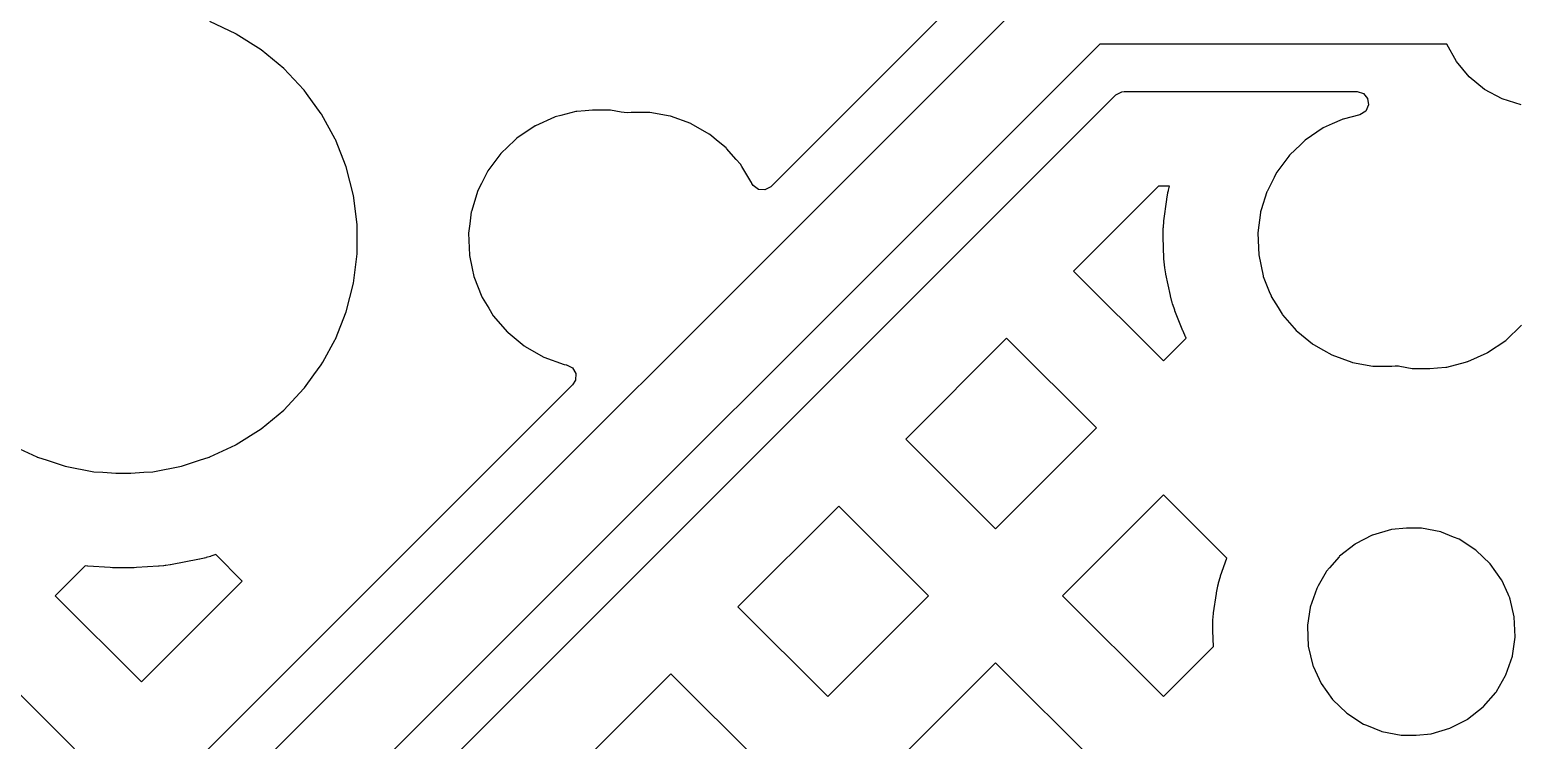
# Model space of a CAD drawing. Extents: x 124.5 to 210, y -114.5 to -26.5.
# Drawn here: x 177.5 to 193.42, y -64.86 to -57.26 of the extents above; entities that cross this region are included whole.
import ezdxf

# ---------------------------------------------------------------- set-up
doc = ezdxf.new("R2010")
doc.units = 0
doc.layers.add('BLACK', color=7, linetype='CONTINUOUS')

msp = doc.modelspace()

# ---------------------------------------------------------------- linework, layer by layer
at = {"layer": 'BLACK', "linetype": 'CONTINUOUS'}
for p, q in [((188.034, -56.3305), (185.428, -58.9369)), ((157.984, -87.1), (188.442, -56.6418)), ((179.704, -57.3011), (179.427, -57.1704)), ((179.708, -57.3028), (179.704, -57.3011)), ((179.704, -57.3011), (179.704, -57.3011)), ((179.974, -57.4715), (179.708, -57.3028)), ((188.946, -57.41), (158.488, -87.8682)), ((180.216, -57.6722), (179.974, -57.4715)), ((192.659, -57.41), (188.946, -57.41)), ((192.762, -57.5956), (192.659, -57.41)), ((192.899, -57.7597), (192.762, -57.5956)), ((180.432, -57.9018), (180.216, -57.6722)), ((193.064, -57.8949), (192.899, -57.7597)), ((180.434, -57.905), (180.432, -57.9018)), ((180.459, -57.939), (180.434, -57.905)), ((180.434, -57.905), (180.434, -57.905)), ((180.617, -58.1565), (180.459, -57.939)), ((187.233, -59.8422), (189.12, -57.9554)), ((189.12, -57.9554), (189.182, -57.9214)), ((189.182, -57.9214), (189.209, -57.9185)), ((189.209, -57.9185), (191.699, -57.9185)), ((191.699, -57.9185), (191.767, -57.9385)), ((191.767, -57.9385), (191.813, -57.9922)), ((193.252, -57.9963), (193.064, -57.8949)), ((183.44, -58.1234), (183.351, -58.1309)), ((183.521, -58.1165), (183.44, -58.1234)), ((183.686, -58.1165), (183.521, -58.1165)), ((183.688, -58.1166), (183.686, -58.1165)), ((183.707, -58.1175), (183.688, -58.1166)), ((183.688, -58.1166), (183.688, -58.1166)), ((183.711, -58.1177), (183.707, -58.1175)), ((183.707, -58.1175), (183.707, -58.1175)), ((183.825, -58.1384), (183.711, -58.1177)), ((191.823, -58.0624), (191.794, -58.127)), ((191.813, -57.9922), (191.823, -58.0624)), ((193.456, -58.0604), (193.252, -57.9963)), ((180.619, -58.16), (180.617, -58.1565)), ((180.767, -58.429), (180.619, -58.16)), ((180.619, -58.16), (180.619, -58.16)), ((182.91, -58.2846), (182.905, -58.2868)), ((183.114, -58.1925), (182.91, -58.2846)), ((182.91, -58.2846), (182.91, -58.2846)), ((183.119, -58.1903), (183.114, -58.1925)), ((183.114, -58.1925), (183.114, -58.1925)), ((183.18, -58.1745), (183.119, -58.1903)), ((183.341, -58.1327), (183.18, -58.1745)), ((183.346, -58.1313), (183.341, -58.1327)), ((183.341, -58.1327), (183.341, -58.1327)), ((183.351, -58.1309), (183.346, -58.1313)), ((183.351, -58.1309), (183.351, -58.1309)), ((183.858, -58.1443), (183.825, -58.1384)), ((183.891, -58.1458), (183.858, -58.1443)), ((183.933, -58.1423), (183.891, -58.1458)), ((183.942, -58.1415), (183.933, -58.1423)), ((184.104, -58.1415), (183.942, -58.1415)), ((184.106, -58.1416), (184.104, -58.1415)), ((184.111, -58.1418), (184.106, -58.1416)), ((184.106, -58.1416), (184.106, -58.1416)), ((184.128, -58.1426), (184.111, -58.1418)), ((184.132, -58.1434), (184.128, -58.1426)), ((184.35, -58.1827), (184.132, -58.1434)), ((184.132, -58.1434), (184.132, -58.1434)), ((184.355, -58.1837), (184.35, -58.1827)), ((184.35, -58.1827), (184.35, -58.1827)), ((184.572, -58.2623), (184.355, -58.1837)), ((184.577, -58.265), (184.572, -58.2623)), ((184.768, -58.3737), (184.577, -58.265)), ((191.434, -58.265), (191.337, -58.3087)), ((191.542, -58.2162), (191.434, -58.265)), ((191.547, -58.214), (191.542, -58.2162)), ((191.542, -58.2162), (191.542, -58.2162)), ((191.552, -58.2127), (191.547, -58.214)), ((191.73, -58.1665), (191.552, -58.2127)), ((191.552, -58.2127), (191.552, -58.2127)), ((191.794, -58.127), (191.73, -58.1665)), ((180.769, -58.4324), (180.767, -58.429)), ((180.885, -58.7252), (180.769, -58.4324)), ((182.69, -58.4374), (182.54, -58.58)), ((182.706, -58.4216), (182.69, -58.4374)), ((182.71, -58.4179), (182.706, -58.4216)), ((182.706, -58.4216), (182.706, -58.4216)), ((182.905, -58.2868), (182.71, -58.4179)), ((184.772, -58.3764), (184.768, -58.3737)), ((184.768, -58.3737), (184.768, -58.3737)), ((184.776, -58.3798), (184.772, -58.3764)), ((184.864, -58.4518), (184.776, -58.3798)), ((184.776, -58.3798), (184.776, -58.3798)), ((191.142, -58.4411), (191.093, -58.4876)), ((191.146, -58.4374), (191.142, -58.4411)), ((191.142, -58.4411), (191.142, -58.4411)), ((191.337, -58.3087), (191.146, -58.4374)), ((182.54, -58.58), (182.4, -58.7683)), ((184.951, -58.5226), (184.864, -58.4518)), ((184.954, -58.5266), (184.951, -58.5226)), ((185.056, -58.6446), (184.954, -58.5266)), ((184.954, -58.5266), (184.954, -58.5266)), ((190.976, -58.6009), (190.968, -58.6113)), ((190.979, -58.5966), (190.976, -58.6009)), ((191.093, -58.4876), (190.979, -58.5966)), ((180.963, -59.0302), (180.885, -58.7252)), ((185.102, -58.6967), (185.056, -58.6446)), ((185.117, -58.7215), (185.102, -58.6967)), ((185.214, -58.8826), (185.117, -58.7215)), ((190.968, -58.6113), (190.841, -58.7815)), ((182.331, -58.9031), (182.294, -58.9776)), ((182.398, -58.7731), (182.331, -58.9031)), ((182.4, -58.7683), (182.398, -58.7731)), ((182.398, -58.7731), (182.398, -58.7731)), ((185.221, -58.8938), (185.214, -58.8826)), ((185.223, -58.8987), (185.221, -58.8938)), ((185.226, -58.9035), (185.223, -58.8987)), ((185.238, -58.9233), (185.226, -58.9031)), ((185.226, -58.9031), (185.226, -58.9035)), ((190.812, -58.8389), (190.737, -58.9871)), ((190.839, -58.7863), (190.812, -58.8389)), ((190.841, -58.7815), (190.839, -58.7863)), ((190.839, -58.7863), (190.839, -58.7863)), ((181.002, -59.3426), (180.963, -59.0302)), ((182.294, -58.9776), (182.224, -59.2018)), ((185.294, -58.9658), (185.238, -58.9233)), ((185.365, -58.9709), (185.294, -58.9658)), ((185.428, -58.9369), (185.365, -58.9709)), ((189.577, -58.9325), (188.667, -59.8422)), ((189.693, -58.9325), (189.577, -58.9325)), ((189.633, -59.3025), (189.663, -59.074)), ((189.663, -59.074), (189.664, -59.0687)), ((189.664, -59.0687), (189.675, -59.0052)), ((189.675, -59.0052), (189.676, -59)), ((189.676, -59), (189.681, -58.9792)), ((189.681, -58.9792), (189.682, -58.974)), ((189.682, -58.974), (189.693, -58.9325)), ((190.735, -58.9921), (190.675, -59.1854)), ((190.737, -58.9871), (190.735, -58.9921)), ((190.735, -58.9921), (190.735, -58.9921)), ((182.223, -59.2071), (182.206, -59.3361)), ((182.224, -59.2018), (182.223, -59.2071)), ((190.668, -59.2125), (190.639, -59.4293)), ((190.675, -59.1854), (190.668, -59.2072)), ((190.668, -59.2072), (190.668, -59.2125)), ((181.002, -59.6574), (181.002, -59.3426)), ((182.206, -59.3361), (182.193, -59.4346)), ((189.625, -59.3987), (189.626, -59.3774)), ((189.625, -59.404), (189.625, -59.3987)), ((189.626, -59.3774), (189.627, -59.3721)), ((189.627, -59.3721), (189.632, -59.3078)), ((189.632, -59.3078), (189.633, -59.3025)), ((182.193, -59.4346), (182.202, -59.6692)), ((189.625, -59.4685), (189.625, -59.404)), ((189.625, -59.4738), (189.625, -59.4685)), ((189.633, -59.7042), (189.625, -59.4738)), ((190.639, -59.4293), (190.638, -59.4358)), ((190.638, -59.4358), (190.647, -59.6662)), ((180.963, -59.9698), (181.002, -59.6574)), ((182.202, -59.6692), (182.203, -59.6744)), ((182.203, -59.6744), (182.232, -59.8127)), ((189.634, -59.7095), (189.633, -59.7042)), ((189.639, -59.7738), (189.634, -59.7095)), ((190.647, -59.6662), (190.694, -59.8918)), ((171.274, -75.8014), (187.233, -59.8422)), ((182.232, -59.8127), (182.25, -59.899)), ((188.667, -59.8422), (189.628, -60.8027)), ((189.639, -59.7791), (189.639, -59.7738)), ((189.642, -59.8002), (189.639, -59.7791)), ((189.643, -59.8055), (189.642, -59.8002)), ((189.653, -59.8691), (189.643, -59.8055)), ((189.654, -59.8744), (189.653, -59.8691)), ((189.702, -60.1), (189.654, -59.8744)), ((180.885, -60.2748), (180.963, -59.9698)), ((182.25, -59.899), (182.336, -60.1174)), ((190.694, -59.8918), (190.696, -59.8967)), ((190.696, -59.8967), (190.696, -59.8968)), ((190.696, -59.8968), (190.76, -60.0585)), ((182.336, -60.1174), (182.339, -60.1219)), ((182.339, -60.1219), (182.41, -60.2384)), ((189.703, -60.1052), (189.702, -60.1)), ((189.719, -60.1677), (189.703, -60.1052)), ((189.72, -60.1729), (189.719, -60.1677)), ((189.726, -60.1933), (189.72, -60.1729)), ((189.728, -60.1983), (189.726, -60.1933)), ((190.76, -60.0585), (190.779, -60.1062)), ((190.779, -60.1062), (190.782, -60.1108)), ((190.782, -60.1108), (190.782, -60.1108)), ((190.782, -60.1108), (190.855, -60.2317)), ((180.769, -60.5676), (180.885, -60.2748)), ((182.41, -60.2384), (182.458, -60.3181)), ((182.458, -60.3181), (182.612, -60.4954)), ((189.749, -60.2592), (189.728, -60.1983)), ((189.751, -60.2642), (189.749, -60.2592)), ((189.836, -60.4787), (189.751, -60.2642)), ((190.855, -60.2317), (190.898, -60.3033)), ((190.898, -60.3033), (190.902, -60.3073)), ((190.902, -60.3073), (191.026, -60.4502)), ((182.612, -60.4954), (182.616, -60.4988)), ((182.616, -60.4988), (182.789, -60.6409)), ((189.838, -60.4836), (189.836, -60.4787)), ((189.864, -60.5425), (189.838, -60.4836)), ((191.026, -60.4502), (191.049, -60.4774)), ((191.049, -60.4774), (191.066, -60.4914)), ((191.066, -60.4914), (191.224, -60.6202)), ((193.29, -60.5821), (193.46, -60.42)), ((180.633, -60.8147), (180.767, -60.571)), ((180.767, -60.571), (180.769, -60.5676)), ((180.767, -60.571), (180.767, -60.571)), ((182.789, -60.6409), (182.789, -60.6409)), ((182.789, -60.6409), (182.794, -60.6443)), ((182.794, -60.6443), (182.798, -60.6469)), ((182.798, -60.6469), (182.798, -60.6469)), ((182.798, -60.6469), (182.918, -60.7154)), ((187.95, -60.5592), (186.871, -61.6383)), ((188.911, -61.5197), (187.95, -60.5592)), ((189.628, -60.8027), (189.872, -60.5587)), ((189.866, -60.5473), (189.864, -60.5425)), ((189.872, -60.5587), (189.866, -60.5473)), ((191.224, -60.6202), (191.224, -60.6202)), ((191.224, -60.6202), (191.228, -60.6236)), ((191.228, -60.6236), (191.232, -60.6263)), ((191.232, -60.6263), (191.232, -60.6263)), ((191.232, -60.6263), (191.341, -60.6883)), ((193.095, -60.7132), (193.29, -60.5821)), ((180.617, -60.8435), (180.633, -60.8147)), ((182.918, -60.7154), (182.998, -60.7605)), ((182.998, -60.7605), (183.218, -60.8406)), ((191.341, -60.6883), (191.428, -60.7377)), ((191.428, -60.7377), (191.645, -60.8163)), ((191.645, -60.8163), (191.65, -60.8173)), ((191.65, -60.8173), (191.65, -60.8173)), ((191.65, -60.8173), (191.868, -60.8566)), ((192.659, -60.8673), (192.861, -60.8149)), ((192.861, -60.8149), (192.881, -60.8097)), ((192.881, -60.8097), (192.886, -60.8075)), ((192.886, -60.8075), (193.09, -60.7154)), ((192.886, -60.8075), (192.886, -60.8075)), ((193.09, -60.7154), (193.095, -60.7132)), ((193.09, -60.7154), (193.09, -60.7154)), ((180.437, -61.091), (180.538, -60.952)), ((180.538, -60.952), (180.617, -60.8435)), ((183.218, -60.8406), (183.237, -60.8439)), ((183.237, -60.8439), (183.24, -60.8445)), ((183.24, -60.8445), (183.304, -60.8763)), ((183.304, -60.8763), (183.34, -60.9374)), ((183.34, -60.9374), (183.337, -61.0084)), ((191.868, -60.8566), (191.868, -60.8566)), ((191.868, -60.8566), (191.872, -60.8574)), ((191.872, -60.8574), (191.889, -60.8582)), ((191.889, -60.8582), (191.894, -60.8584)), ((191.894, -60.8584), (191.894, -60.8584)), ((191.894, -60.8584), (191.896, -60.8585)), ((191.896, -60.8585), (192.058, -60.8585)), ((192.058, -60.8585), (192.071, -60.8574)), ((192.071, -60.8574), (192.109, -60.8542)), ((192.109, -60.8542), (192.142, -60.8557)), ((192.142, -60.8557), (192.156, -60.8583)), ((192.156, -60.8583), (192.289, -60.8823)), ((192.289, -60.8823), (192.293, -60.8825)), ((192.293, -60.8825), (192.293, -60.8825)), ((192.293, -60.8825), (192.312, -60.8834)), ((192.312, -60.8834), (192.312, -60.8834)), ((192.312, -60.8834), (192.314, -60.8835)), ((192.314, -60.8835), (192.479, -60.8835)), ((192.479, -60.8835), (192.56, -60.8766)), ((192.56, -60.8766), (192.649, -60.8691)), ((192.649, -60.8691), (192.654, -60.8687)), ((192.649, -60.8691), (192.649, -60.8691)), ((192.654, -60.8687), (192.659, -60.8673)), ((192.659, -60.8673), (192.659, -60.8673)), ((183.307, -61.0576), (166.428, -77.9369)), ((180.216, -61.3278), (180.432, -61.0982)), ((180.432, -61.0982), (180.437, -61.091)), ((183.337, -61.0084), (183.307, -61.0576)), ((179.974, -61.5285), (180.216, -61.3278)), ((179.708, -61.6972), (179.974, -61.5285)), ((187.832, -62.5988), (188.911, -61.5197)), ((177.296, -61.6989), (177.573, -61.8296)), ((179.427, -61.8296), (179.704, -61.6989)), ((179.704, -61.6989), (179.708, -61.6972)), ((179.704, -61.6989), (179.704, -61.6989)), ((186.871, -61.6383), (187.832, -62.5988)), ((177.573, -61.8296), (177.573, -61.8296)), ((177.573, -61.8296), (177.577, -61.8313)), ((177.577, -61.8313), (177.581, -61.8325)), ((177.581, -61.8325), (177.581, -61.8325)), ((177.581, -61.8325), (177.684, -61.866)), ((177.684, -61.866), (177.876, -61.9286)), ((177.876, -61.9286), (178.186, -61.9876)), ((178.814, -61.9876), (179.124, -61.9286)), ((179.124, -61.9286), (179.316, -61.866)), ((179.316, -61.866), (179.419, -61.8325)), ((179.419, -61.8325), (179.423, -61.8313)), ((179.419, -61.8325), (179.419, -61.8325)), ((179.423, -61.8313), (179.427, -61.8296)), ((179.427, -61.8296), (179.427, -61.8296)), ((178.186, -61.9876), (178.279, -61.9935)), ((178.279, -61.9935), (178.419, -62.0023)), ((178.419, -62.0023), (178.419, -62.0023)), ((178.419, -62.0023), (178.421, -62.0024)), ((178.421, -62.0024), (178.579, -62.0024)), ((178.579, -62.0024), (178.581, -62.0023)), ((178.581, -62.0023), (178.721, -61.9935)), ((178.581, -62.0023), (178.581, -62.0023)), ((178.721, -61.9935), (178.814, -61.9876)), ((189.628, -62.2367), (188.549, -63.3158)), ((190.306, -62.9148), (189.628, -62.2367)), ((186.154, -62.3553), (185.075, -63.4343)), ((187.115, -63.3158), (186.154, -62.3553)), ((191.861, -62.6688), (191.684, -62.7602)), ((191.866, -62.6661), (191.861, -62.6688)), ((191.861, -62.6688), (191.861, -62.6688)), ((192.069, -62.6065), (191.866, -62.6661)), ((192.227, -62.5915), (192.069, -62.6065)), ((192.383, -62.5915), (192.227, -62.5915)), ((192.389, -62.5918), (192.383, -62.5915)), ((192.596, -62.6323), (192.389, -62.5918)), ((192.602, -62.6346), (192.596, -62.6323)), ((192.732, -62.6872), (192.602, -62.6346)), ((192.602, -62.6346), (192.602, -62.6346)), ((192.792, -62.7114), (192.732, -62.6872)), ((192.97, -62.8261), (192.792, -62.7114)), ((179.433, -62.8941), (179.387, -62.9075)), ((179.437, -62.8929), (179.433, -62.8941)), ((179.49, -62.8756), (179.437, -62.8929)), ((179.773, -63.1579), (179.49, -62.8756)), ((191.508, -62.8981), (191.406, -63.0156)), ((191.512, -62.8936), (191.508, -62.8981)), ((191.508, -62.8981), (191.508, -62.8981)), ((191.678, -62.7629), (191.512, -62.8936)), ((191.684, -62.7602), (191.678, -62.7629)), ((191.684, -62.7602), (191.684, -62.7602)), ((193.123, -62.9724), (192.97, -62.8261)), ((178.092, -62.9967), (177.772, -63.3158)), ((178.118, -62.9993), (178.092, -62.9967)), ((178.122, -62.9996), (178.118, -62.9993)), ((178.358, -63.0144), (178.122, -62.9996)), ((178.36, -63.0145), (178.358, -63.0144)), ((178.384, -63.0156), (178.36, -63.0145)), ((178.386, -63.0157), (178.384, -63.0156)), ((178.393, -63.016), (178.386, -63.0157)), ((178.395, -63.016), (178.393, -63.016)), ((178.419, -63.0164), (178.395, -63.016)), ((178.421, -63.0164), (178.419, -63.0164)), ((178.579, -63.0164), (178.421, -63.0164)), ((178.581, -63.0164), (178.579, -63.0164)), ((178.605, -63.016), (178.581, -63.0164)), ((178.607, -63.016), (178.605, -63.016)), ((178.614, -63.0157), (178.607, -63.016)), ((178.616, -63.0156), (178.614, -63.0157)), ((178.64, -63.0145), (178.616, -63.0156)), ((178.642, -63.0144), (178.64, -63.0145)), ((178.878, -62.9996), (178.642, -63.0144)), ((178.882, -62.9993), (178.878, -62.9996)), ((178.93, -62.9948), (178.882, -62.9993)), ((178.933, -62.9943), (178.93, -62.9948)), ((178.949, -62.9923), (178.933, -62.9943)), ((178.953, -62.9918), (178.949, -62.9923)), ((179, -62.9843), (178.953, -62.9918)), ((179.004, -62.9836), (179, -62.9843)), ((179.314, -62.9246), (179.004, -62.9836)), ((179.317, -62.9238), (179.314, -62.9246)), ((179.364, -62.9134), (179.317, -62.9238)), ((179.368, -62.9124), (179.364, -62.9134)), ((179.383, -62.9085), (179.368, -62.9124)), ((179.387, -62.9075), (179.383, -62.9085)), ((190.24, -63.1036), (190.306, -62.9148)), ((191.37, -63.0586), (191.284, -63.2079)), ((191.373, -63.0534), (191.37, -63.0585)), ((191.37, -63.0585), (191.37, -63.0586)), ((191.406, -63.0156), (191.373, -63.0534)), ((193.245, -63.1449), (193.123, -62.9724)), ((178.694, -64.2369), (179.773, -63.1579)), ((190.196, -63.2849), (190.209, -63.2137)), ((190.209, -63.2137), (190.211, -63.2079)), ((190.211, -63.2079), (190.216, -63.1846)), ((190.216, -63.1846), (190.218, -63.1789)), ((190.218, -63.1789), (190.238, -63.1093)), ((190.238, -63.1093), (190.24, -63.1036)), ((191.284, -63.2079), (191.268, -63.2365)), ((193.248, -63.1504), (193.245, -63.1449)), ((193.316, -63.2996), (193.248, -63.1504)), ((177.772, -63.3158), (178.694, -64.2369)), ((186.036, -64.3948), (187.115, -63.3158)), ((188.549, -63.3158), (189.628, -64.3948)), ((190.164, -63.5001), (190.195, -63.2908)), ((190.195, -63.2908), (190.196, -63.2849)), ((191.268, -63.2365), (191.198, -63.4363)), ((193.323, -63.3158), (193.316, -63.2996)), ((193.333, -63.3375), (193.323, -63.3158)), ((193.334, -63.3433), (193.333, -63.3375)), ((193.337, -63.3528), (193.334, -63.3433)), ((193.334, -63.3433), (193.334, -63.3433)), ((193.382, -63.5431), (193.337, -63.3528)), ((185.075, -63.4343), (186.036, -64.3948)), ((190.157, -63.5782), (190.164, -63.506)), ((190.164, -63.506), (190.164, -63.5001)), ((191.197, -63.4422), (191.17, -63.6312)), ((191.198, -63.4363), (191.197, -63.4422)), ((191.197, -63.4422), (191.197, -63.4422)), ((190.155, -63.6081), (190.156, -63.5842)), ((190.155, -63.614), (190.155, -63.6081)), ((190.155, -63.6456), (190.155, -63.614)), ((190.155, -63.6865), (190.155, -63.6456)), ((190.155, -63.6925), (190.155, -63.6865)), ((190.163, -63.86), (190.155, -63.6925)), ((190.156, -63.5842), (190.157, -63.5782)), ((191.17, -63.6312), (191.168, -63.6456)), ((191.168, -63.6456), (191.178, -63.8569)), ((193.392, -63.7544), (193.382, -63.5431)), ((191.178, -63.8569), (191.227, -64.0625)), ((193.363, -63.9578), (193.391, -63.7603)), ((193.391, -63.7603), (193.392, -63.7544)), ((193.391, -63.7603), (193.391, -63.7603)), ((189.628, -64.3948), (190.163, -63.86)), ((193.292, -64.1635), (193.362, -63.9637)), ((193.362, -63.9637), (193.363, -63.9578)), ((177.977, -64.9539), (177.055, -64.0328)), ((184.358, -64.1513), (183.279, -65.2304)), ((185.319, -65.1118), (184.358, -64.1513)), ((187.832, -64.0328), (186.753, -65.1118)), ((188.911, -65.1118), (187.832, -64.0328)), ((191.227, -64.0625), (191.23, -64.068)), ((191.23, -64.068), (191.23, -64.068)), ((191.23, -64.068), (191.273, -64.1635)), ((191.273, -64.1635), (191.315, -64.2551)), ((193.19, -64.3414), (193.289, -64.1687)), ((193.289, -64.1687), (193.292, -64.1635)), ((191.315, -64.2551), (191.437, -64.4276)), ((191.437, -64.4276), (191.59, -64.5739)), ((193.052, -64.5019), (193.183, -64.3512)), ((193.183, -64.3512), (193.187, -64.3466)), ((193.187, -64.3466), (193.19, -64.3415)), ((193.19, -64.3415), (193.19, -64.3414)), ((191.59, -64.5739), (191.768, -64.6886)), ((192.777, -64.6909), (192.876, -64.6398)), ((192.876, -64.6398), (192.882, -64.6371)), ((192.876, -64.6398), (192.876, -64.6398)), ((192.882, -64.6371), (193.048, -64.5064)), ((193.048, -64.5064), (193.052, -64.5019)), ((193.052, -64.5019), (193.052, -64.5019)), ((191.768, -64.6886), (191.801, -64.7021)), ((191.801, -64.7021), (191.958, -64.7654)), ((191.958, -64.7654), (191.958, -64.7654)), ((191.958, -64.7654), (191.964, -64.7677)), ((191.964, -64.7677), (192.171, -64.8082)), ((192.171, -64.8082), (192.177, -64.8085)), ((192.177, -64.8085), (192.333, -64.8085)), ((192.333, -64.8085), (192.491, -64.7935)), ((192.491, -64.7935), (192.694, -64.7339)), ((192.694, -64.7339), (192.777, -64.6909))]:
    msp.add_line(p, q, dxfattribs=at)

doc.saveas('drawing.dxf')
